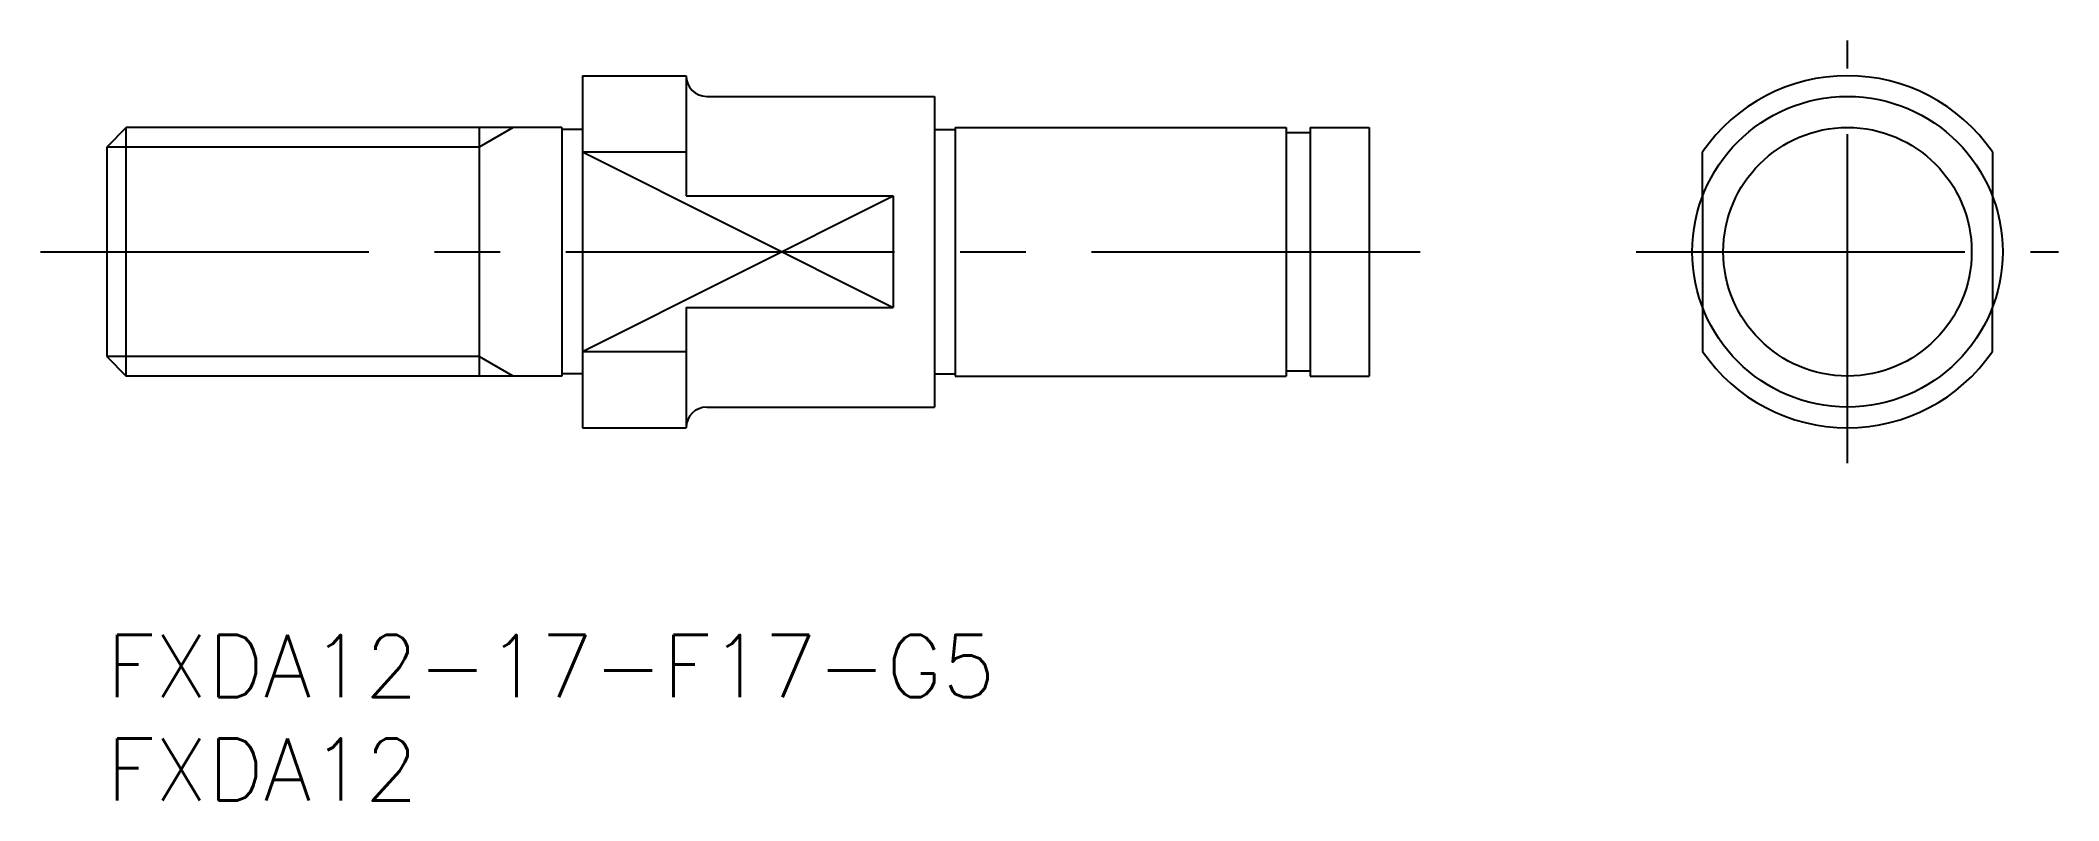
# Model space of a CAD drawing. Extents: x -3.2 to 94.3, y -8 to 28.7.
import ezdxf

# ---------------------------------------------------------------- set-up
doc = ezdxf.new("R2010")
doc.units = 0
doc.header["$LTSCALE"] = 0.5
doc.linetypes.add('CENTER', pattern=[50.8, 31.75, -6.35, 6.35, -6.35])
doc.linetypes.add('DASHED', pattern=[19.05, 12.7, -6.35])
for name, color, linetype in [('MSM_CENTER', 1, 'CENTER'), ('MSM_CONTINUOUS', 7, 'CONTINUOUS'), ('MSM_DASHED', 4, 'DASHED'), ('MSM_NARROW', 5, 'CONTINUOUS'), ('MSM_PART_NUMBER', 7, 'CONTINUOUS')]:
    doc.layers.add(name, color=color, linetype=linetype)
doc.styles.get("Standard").update_dxf_attribs({"font": 'txt.shx', "height": 3, "bigfont": 'bigfont.shx'})

# ---------------------------------------------------------------- blocks, each defined once
blk = doc.blocks.new('*U9')
at = {"layer": 'MSM_PART_NUMBER'}
blk.add_text('FXDA12-17-F17-G5', height=3, dxfattribs=at).set_placement((0, -3))
blk = doc.blocks.new('*U10')
at = {"layer": 'MSM_PART_NUMBER'}
blk.add_text('FXDA12', height=3, dxfattribs=at).set_placement((0, -8))

msp = doc.modelspace()

# ---------------------------------------------------------------- linework, layer by layer
at = {"layer": 'MSM_CENTER'}
for p, q in [((84.122, 8.296), (84.122, 28.704)), ((-3.205, 18.5), (63.826, 18.5)), ((73.918, 18.5), (94.325, 18.5))]:
    msp.add_line(p, q, dxfattribs=at)
at = {"layer": 'MSM_CONTINUOUS'}
for p, q in [((23, 27), (28, 27)), ((23, 27), (23, 10)), ((28, 27), (28, 21.193)), ((29, 26), (40, 26)), ((40, 26), (40, 11)), ((0.947, 24.5), (0, 23.553)), ((22, 24.5), (0.947, 24.5)), ((0.947, 12.5), (0.947, 24.5)), ((18, 24.5), (18, 12.5)), ((22, 24.5), (22, 12.5)), ((23, 24.4), (22, 24.4)), ((40, 24.4), (41, 24.4)), ((41, 24.5), (57, 24.5)), ((41, 24.5), (41, 12.5)), ((57, 24.5), (57, 12.5)), ((58.15, 24.5), (58.15, 12.5)), ((58.15, 24.5), (61, 24.5)), ((61, 24.5), (61, 12.5)), ((0, 23.553), (0, 13.447)), ((57, 24.25), (58.15, 24.25)), ((23, 23.322), (28, 23.322)), ((77.122, 21.193), (77.122, 23.322)), ((91.122, 23.322), (91.122, 21.193)), ((28, 21.193), (38, 21.193)), ((38, 21.193), (38, 15.807)), ((28, 15.807), (38, 15.807)), ((28, 15.807), (28, 10)), ((77.122, 15.807), (77.122, 13.678)), ((91.122, 13.678), (91.122, 15.807)), ((23, 13.678), (28, 13.678)), ((0, 13.447), (0.947, 12.5)), ((57, 12.75), (58.15, 12.75)), ((22, 12.5), (0.947, 12.5)), ((23, 12.6), (22, 12.6)), ((40, 12.6), (41, 12.6)), ((41, 12.5), (57, 12.5)), ((58.15, 12.5), (61, 12.5)), ((29, 11), (40, 11)), ((23, 10), (28, 10))]:
    msp.add_line(p, q, dxfattribs=at)
for radius in [7.5, 6]:
    msp.add_circle((84.122, 18.5), radius, dxfattribs=at)
for centre, radius, start, end in [((29, 27), 1, 180, 270), ((84.122, 18.5), 8.5, 34.56032, 145.43968), ((84.122, 18.5), 8.5, 214.56032, 325.43968), ((29, 10), 1, 90, 180)]:
    msp.add_arc(centre, radius, start, end, dxfattribs=at)
at = {"layer": 'MSM_DASHED'}
for p, q in [((77.122, 21.193), (77.122, 15.807)), ((91.122, 21.193), (91.122, 15.807))]:
    msp.add_line(p, q, dxfattribs=at)
at = {"layer": 'MSM_NARROW'}
for p, q in [((19.64, 24.5), (18, 23.553)), ((18, 23.553), (0, 23.553)), ((23, 23.322), (38, 15.807)), ((23, 13.678), (38, 21.193)), ((18, 13.447), (0, 13.447)), ((19.64, 12.5), (18, 13.447))]:
    msp.add_line(p, q, dxfattribs=at)

# ---------------------------------------------------------------- block references
at = {"layer": 'MSM_CONTINUOUS'}
for name in ['*U9', '*U10']:
    msp.add_blockref(name, (0, 0), dxfattribs=at)

doc.saveas('drawing.dxf')
